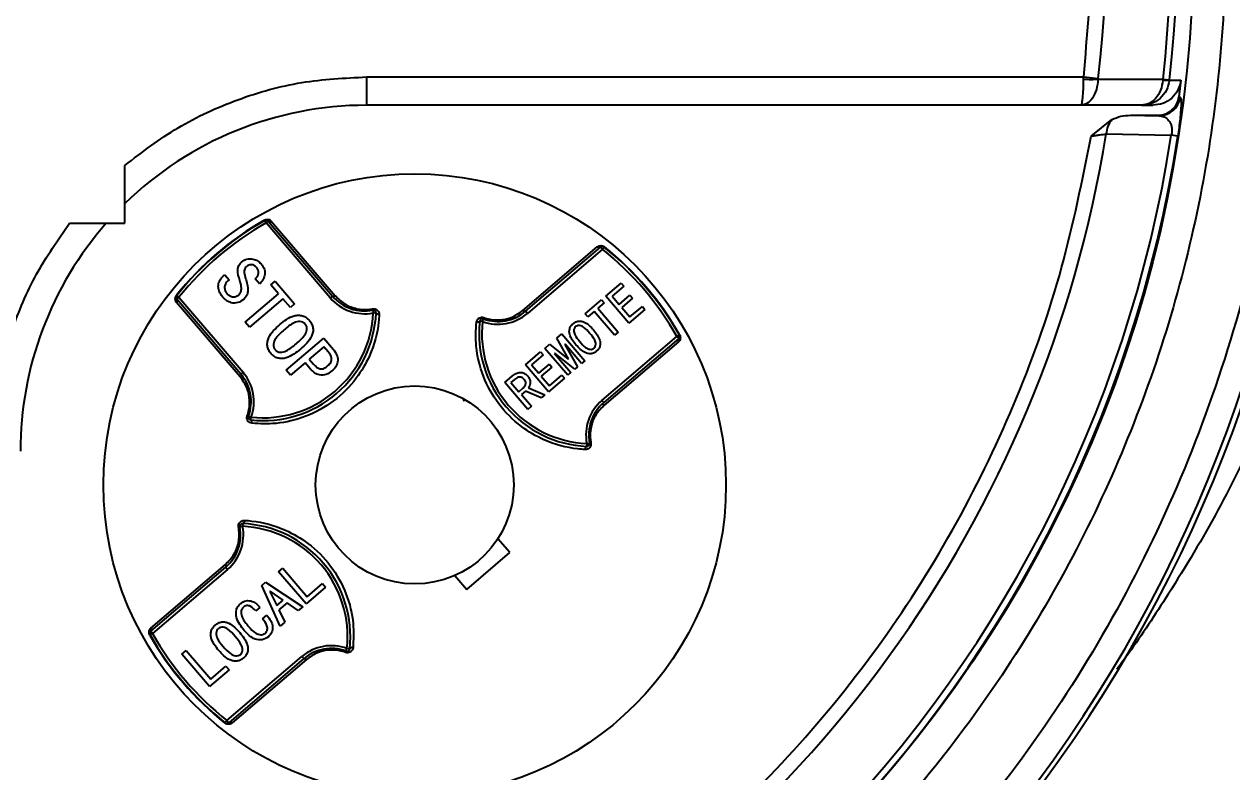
# Model space of a CAD drawing. Header units: millimetres. Extents: x 7861 to 11104, y 3791 to 6084.
# Drawn here: x 8820.8 to 8906.1, y 5609.4 to 5662.3 of the extents above; entities that cross this region are included whole.
import ezdxf

# ---------------------------------------------------------------- set-up
doc = ezdxf.new("R2010")
doc.units = ezdxf.units.MM
doc.layers.add('AM_5', color=3, linetype='Continuous', lineweight=25)
doc.styles.add('SLDTEXTSTYLE1', font='txt.shx', dxfattribs={"width": 0.7, "bigfont": 'gbcbig.shx'})
doc.dimstyles.new('SLDDIMSTYLE12$0', dxfattribs={"dimtxt": 12, "dimasz": 10, "dimexe": 0, "dimexo": 0.0625, "dimgap": 0.875, "dimtad": 1, "dimdec": 1, "dimlfac": 1.8, "dimrnd": 1e-09, "dimzin": 12, "dimdsep": 46, "dimtxsty": 'SLDTEXTSTYLE1', "dimcen": 0.09, "dimdle": 8.16, "dimclrd": 3, "dimclre": 3, "dimadec": 0, "dimazin": 3, "dimtfac": 1, "dimtdec": 1, "dimtofl": 0, "dimtmove": 0, "dimatfit": 3, "dimfxl": 0, "dimfrac": 2, "dimtolj": 1, "dimlwd": 5, "dimlwe": 5, "dimarcsym": 0})

# ---------------------------------------------------------------- blocks, each defined once
blk = doc.blocks.new('*D83')
at = {"layer": 'AM_5', "color": 3, "lineweight": 5, "transparency": 16777216}
blk.add_line((8920.229, 5884.011), (8525.829, 5884.011), dxfattribs=at)
at = {"layer": 'AM_5', "color": 3, "linetype": 'Continuous', "lineweight": 5, "transparency": 16777216}
for p, q in [((8525.829, 5874.011), (8525.829, 5560.226)), ((8931.904, 5550.226), (8525.829, 5550.226))]:
    blk.add_line(p, q, dxfattribs=at)
at = {"layer": 'AM_5', "color": 3, "transparency": 16777216}
for points in [[(8524.162, 5874.011), (8527.496, 5874.011), (8525.829, 5884.011)], [(8524.162, 5560.226), (8527.496, 5560.226), (8525.829, 5550.226)]]:
    blk.add_solid(points, dxfattribs=at)
at = {"layer": 'Defpoints', "color": 0, "transparency": 16777216}
for p in [(8920.291, 5884.011), (8525.829, 5550.226), (8931.967, 5550.226)]:
    blk.add_point(p, dxfattribs=at)
at = {"layer": 'AM_5', "color": 0, "transparency": 16777216, "insert": (8511.24, 5717.119), "char_height": 12, "attachment_point": 5, "rotation": 90, "style": 'SLDTEXTSTYLE1'}
blk.add_mtext('\\A1;{\\H2.28571x;335}', dxfattribs=at)

msp = doc.modelspace()

# ---------------------------------------------------------------- linework, layer by layer
at = {"color": 7, "linetype": 'Continuous', "lineweight": 25}
for p, q in [((8844.973, 5658.576), (8895.664, 5658.576)), ((8844.973, 5658.576), (8844.973, 5656.576)), ((8895.661, 5658.416), (8895.664, 5658.576)), ((8895.664, 5658.576), (8896.689, 5658.456)), ((8896.686, 5658.416), (8896.689, 5658.456)), ((8896.686, 5658.416), (8901.272, 5658.424)), ((8901.272, 5658.424), (8901.266, 5658.355)), ((8901.272, 5658.424), (8901.734, 5658.372)), ((8901.732, 5658.355), (8901.734, 5658.372)), ((8901.732, 5658.355), (8902.537, 5658.357)), ((8902.537, 5658.357), (8902.399, 5657.181)), ((8902.399, 5657.181), (8902.494, 5657.148)), ((8895.463, 5656.576), (8844.973, 5656.576)), ((8899.758, 5656.576), (8895.463, 5656.576)), ((8899.758, 5656.576), (8900.546, 5656.576)), ((8896.184, 5654.392), (8897.658, 5655.566)), ((8898.966, 5655.866), (8901.007, 5655.832)), ((8898.966, 5655.866), (8900.91, 5655.866)), ((8897.255, 5654.543), (8901.855, 5654.46)), ((8902.315, 5654.389), (8901.855, 5654.46)), ((8827.891, 5648.239), (8827.891, 5652.325)), ((8837.778, 5648.433), (8837.766, 5648.454)), ((8837.877, 5648.259), (8837.778, 5648.433)), ((8823.99, 5648.239), (8827.891, 5648.239)), ((8837.877, 5648.259), (8838.029, 5648.389)), ((8842.407, 5642.955), (8837.877, 5648.259)), ((8838.029, 5648.389), (8842.559, 5643.085)), ((8838.263, 5648.367), (8842.757, 5643.105)), ((8856.022, 5642.061), (8861.284, 5646.555)), ((8856.214, 5642.01), (8861.519, 5646.54)), ((8861.649, 5646.388), (8856.344, 5641.858)), ((8861.519, 5646.54), (8861.649, 5646.388)), ((8861.773, 5646.545), (8861.649, 5646.388)), ((8861.789, 5646.564), (8861.773, 5646.545)), ((8834.857, 5644.503), (8834.966, 5644.596)), ((8834.966, 5644.596), (8835.272, 5644.238)), ((8835.272, 5644.238), (8835.179, 5644.158)), ((8837.412, 5643.939), (8837.106, 5644.297)), ((8838.22, 5643.875), (8838.515, 5644.128)), ((8838.751, 5643.253), (8838.22, 5643.875)), ((8838.515, 5644.128), (8839.884, 5642.525)), ((8861.894, 5643.077), (8862.972, 5643.998)), ((8863.153, 5643.787), (8862.33, 5643.084)), ((8862.972, 5643.998), (8863.153, 5643.787)), ((8831.561, 5643.123), (8831.542, 5643.139)), ((8836.044, 5637.372), (8831.551, 5642.634)), ((8831.717, 5642.999), (8831.561, 5643.123)), ((8831.717, 5642.999), (8831.565, 5642.869)), ((8836.096, 5637.564), (8831.565, 5642.869)), ((8831.717, 5642.999), (8836.248, 5637.694)), ((8836.386, 5641.232), (8838.751, 5643.253)), ((8839.057, 5642.895), (8836.691, 5640.874)), ((8839.589, 5642.272), (8839.057, 5642.895)), ((8839.884, 5642.525), (8839.589, 5642.272)), ((8842.559, 5643.085), (8842.407, 5642.955)), ((8860.437, 5641.833), (8861.583, 5642.811)), ((8861.763, 5642.6), (8861.318, 5642.22)), ((8861.583, 5642.811), (8861.763, 5642.6)), ((8863.517, 5641.176), (8861.894, 5643.077)), ((8862.33, 5643.084), (8862.833, 5642.495)), ((8862.833, 5642.495), (8863.589, 5643.141)), ((8863.769, 5642.93), (8863.014, 5642.284)), ((8863.589, 5643.141), (8863.769, 5642.93)), ((8845.414, 5642.089), (8845.453, 5641.892)), ((8845.652, 5641.882), (8845.453, 5641.892)), ((8856.344, 5641.858), (8856.214, 5642.01)), ((8860.618, 5641.622), (8860.437, 5641.833)), ((8861.063, 5642.002), (8860.618, 5641.622)), ((8862.506, 5640.312), (8861.063, 5642.002)), ((8861.318, 5642.22), (8862.761, 5640.531)), ((8863.014, 5642.284), (8863.593, 5641.606)), ((8864.651, 5642.145), (8863.517, 5641.176)), ((8863.593, 5641.606), (8864.471, 5642.356)), ((8864.471, 5642.356), (8864.651, 5642.145)), ((8836.691, 5640.874), (8836.386, 5641.232)), ((8853.17, 5641.285), (8852.971, 5641.306)), ((8853.17, 5641.285), (8853.239, 5641.473)), ((8839.283, 5637.839), (8841.945, 5640.112)), ((8841.945, 5640.112), (8842.636, 5639.303)), ((8858.425, 5640.115), (8858.77, 5640.409)), ((8859.254, 5638.65), (8858.425, 5640.115)), ((8858.77, 5640.409), (8860.394, 5638.508)), ((8861.605, 5635.699), (8866.909, 5640.229)), ((8867.039, 5640.077), (8861.735, 5635.547)), ((8862.761, 5640.531), (8862.506, 5640.312)), ((8867.083, 5640.328), (8866.909, 5640.229)), ((8867.039, 5640.077), (8866.909, 5640.229)), ((8867.104, 5640.34), (8867.083, 5640.328)), ((8841.955, 5639.502), (8840.928, 5638.624)), ((8842.261, 5639.144), (8841.955, 5639.502)), ((8856.202, 5638.216), (8857.28, 5639.137)), ((8857.28, 5639.137), (8857.461, 5638.926)), ((8857.569, 5639.384), (8857.914, 5639.678)), ((8859.193, 5637.483), (8857.569, 5639.384)), ((8857.914, 5639.678), (8859.231, 5638.631)), ((8858.279, 5639.048), (8858.257, 5639.029)), ((8859.704, 5637.92), (8858.279, 5639.048)), ((8859.013, 5639.675), (8858.991, 5639.656)), ((8858.991, 5639.656), (8859.882, 5638.071)), ((8860.171, 5638.318), (8859.013, 5639.675)), ((8867.017, 5639.842), (8861.755, 5635.349)), ((8840.632, 5638.372), (8839.589, 5637.481)), ((8841.017, 5637.92), (8840.632, 5638.372)), ((8840.928, 5638.624), (8841.233, 5638.266)), ((8857.825, 5636.315), (8856.202, 5638.216)), ((8857.461, 5638.926), (8856.638, 5638.223)), ((8856.638, 5638.223), (8857.141, 5637.634)), ((8857.141, 5637.634), (8857.897, 5638.28)), ((8857.897, 5638.28), (8858.078, 5638.068)), ((8858.257, 5639.029), (8859.415, 5637.673)), ((8859.231, 5638.631), (8859.254, 5638.65)), ((8860.394, 5638.508), (8860.171, 5638.318)), ((8836.248, 5637.694), (8836.096, 5637.564)), ((8839.589, 5637.481), (8839.283, 5637.839)), ((8854.746, 5636.972), (8855.301, 5637.447)), ((8858.078, 5638.068), (8857.322, 5637.423)), ((8857.322, 5637.423), (8857.901, 5636.745)), ((8857.901, 5636.745), (8858.779, 5637.495)), ((8858.779, 5637.495), (8858.959, 5637.283)), ((8859.415, 5637.673), (8859.193, 5637.483)), ((8859.882, 5638.071), (8859.704, 5637.92)), ((8856.369, 5635.071), (8854.746, 5636.972)), ((8855.426, 5637.188), (8855.182, 5636.979)), ((8855.182, 5636.979), (8855.742, 5636.323)), ((8855.742, 5636.323), (8856.053, 5636.589)), ((8856.427, 5636.601), (8857.581, 5636.106)), ((8858.959, 5637.283), (8857.825, 5636.315)), ((8851.99, 5635.724), (8851.783, 5635.684)), ((8856.211, 5636.359), (8855.922, 5636.112)), ((8855.922, 5636.112), (8856.625, 5635.289)), ((8857.314, 5635.878), (8856.211, 5636.359)), ((8857.581, 5636.106), (8857.314, 5635.878)), ((8861.735, 5635.547), (8861.605, 5635.699)), ((8856.625, 5635.289), (8856.369, 5635.071)), ((8836.633, 5634.589), (8836.821, 5634.52)), ((8836.799, 5634.321), (8836.821, 5634.52)), ((8860.542, 5632.653), (8860.532, 5632.453)), ((8860.542, 5632.653), (8860.739, 5632.691)), ((8836.017, 5626.764), (8836.213, 5626.803)), ((8836.223, 5627.002), (8836.213, 5626.803)), ((8855.094, 5624.944), (8854.255, 5625.926)), ((8852.053, 5622.346), (8855.094, 5624.944)), ((8829.717, 5619.379), (8835.021, 5623.909)), ((8829.739, 5619.613), (8835, 5624.107)), ((8835.151, 5623.757), (8829.846, 5619.227)), ((8835.021, 5623.909), (8835.151, 5623.757)), ((8838.749, 5623.592), (8839.056, 5623.854)), ((8839.056, 5623.854), (8840.787, 5621.826)), ((8837.565, 5622.627), (8837.832, 5622.855)), ((8837.832, 5622.855), (8840.47, 5621.117)), ((8840.697, 5621.311), (8838.749, 5623.592)), ((8851.214, 5623.328), (8852.053, 5622.346)), ((8838.87, 5619.75), (8837.565, 5622.627)), ((8838.168, 5622.219), (8838.141, 5622.196)), ((8838.141, 5622.196), (8838.623, 5621.2)), ((8839.076, 5621.588), (8838.168, 5622.219)), ((8842.085, 5622.496), (8840.697, 5621.311)), ((8840.787, 5621.826), (8841.868, 5622.749)), ((8841.868, 5622.749), (8842.085, 5622.496)), ((8838.623, 5621.2), (8839.076, 5621.588)), ((8839.36, 5621.391), (8838.773, 5620.89)), ((8840.15, 5620.843), (8839.36, 5621.391)), ((8840.47, 5621.117), (8840.15, 5620.843)), ((8837.443, 5621.069), (8837.149, 5620.818)), ((8837.628, 5620.258), (8837.935, 5620.52)), ((8838.773, 5620.89), (8839.19, 5620.023)), ((8839.19, 5620.023), (8838.87, 5619.75)), ((8829.672, 5619.128), (8829.651, 5619.116)), ((8829.846, 5619.227), (8829.672, 5619.128)), ((8829.846, 5619.227), (8829.717, 5619.379)), ((8831.918, 5617.758), (8832.225, 5618.02)), ((8833.867, 5615.477), (8831.918, 5617.758)), ((8832.225, 5618.02), (8833.957, 5615.993)), ((8843.517, 5617.983), (8843.586, 5618.171)), ((8843.785, 5618.149), (8843.586, 5618.171)), ((8833.957, 5615.993), (8835.038, 5616.915)), ((8835.038, 5616.915), (8835.254, 5616.662)), ((8835.107, 5613.067), (8840.411, 5617.598)), ((8840.541, 5617.446), (8835.237, 5612.915)), ((8840.734, 5617.394), (8835.472, 5612.901)), ((8840.411, 5617.598), (8840.541, 5617.446)), ((8835.254, 5616.662), (8833.867, 5615.477)), ((8834.982, 5612.911), (8834.967, 5612.892)), ((8835.107, 5613.067), (8834.982, 5612.911)), ((8835.107, 5613.067), (8835.237, 5612.915))]:
    msp.add_line(p, q, dxfattribs=at)
at = {"color": 7, "linetype": 'Continuous', "lineweight": 25, "flags": 128}
for points in [[(8900.91, 5655.866), (8900.964, 5655.847), (8901.007, 5655.832)], [(8842.757, 5643.105), (8842.728, 5643.088), (8842.699, 5643.074), (8842.67, 5643.064), (8842.642, 5643.059), (8842.616, 5643.059), (8842.594, 5643.063), (8842.574, 5643.072), (8842.559, 5643.085)], [(8845.873, 5641.774), (8845.83, 5641.776), (8845.789, 5641.782), (8845.75, 5641.792), (8845.716, 5641.806), (8845.689, 5641.822), (8845.668, 5641.841), (8845.656, 5641.862), (8845.652, 5641.882)], [(8856.214, 5642.01), (8856.197, 5642), (8856.177, 5641.994), (8856.154, 5641.993), (8856.129, 5641.998), (8856.102, 5642.007), (8856.075, 5642.021), (8856.048, 5642.039), (8856.022, 5642.061)], [(8852.971, 5641.306), (8852.965, 5641.286), (8852.949, 5641.268), (8852.926, 5641.253), (8852.896, 5641.241), (8852.86, 5641.232), (8852.821, 5641.229), (8852.779, 5641.229), (8852.737, 5641.234)], [(8836.096, 5637.564), (8836.106, 5637.547), (8836.112, 5637.527), (8836.113, 5637.504), (8836.108, 5637.479), (8836.099, 5637.452), (8836.085, 5637.425), (8836.066, 5637.398), (8836.044, 5637.372)], [(8861.755, 5635.349), (8861.738, 5635.378), (8861.724, 5635.407), (8861.714, 5635.436), (8861.709, 5635.464), (8861.709, 5635.489), (8861.713, 5635.512), (8861.722, 5635.531), (8861.735, 5635.547)], [(8836.872, 5634.087), (8836.877, 5634.129), (8836.877, 5634.171), (8836.873, 5634.21), (8836.865, 5634.246), (8836.853, 5634.276), (8836.837, 5634.299), (8836.819, 5634.315), (8836.799, 5634.321)], [(8860.532, 5632.453), (8860.512, 5632.45), (8860.491, 5632.438), (8860.472, 5632.417), (8860.456, 5632.389), (8860.442, 5632.355), (8860.432, 5632.317), (8860.426, 5632.275), (8860.424, 5632.233)], [(8836.331, 5627.223), (8836.33, 5627.18), (8836.324, 5627.139), (8836.314, 5627.1), (8836.3, 5627.066), (8836.283, 5627.039), (8836.264, 5627.018), (8836.244, 5627.006), (8836.223, 5627.002)], [(8835, 5624.107), (8835.018, 5624.078), (8835.032, 5624.049), (8835.042, 5624.02), (8835.047, 5623.992), (8835.047, 5623.966), (8835.043, 5623.944), (8835.034, 5623.924), (8835.021, 5623.909)], [(8844.019, 5618.222), (8843.977, 5618.227), (8843.935, 5618.227), (8843.896, 5618.223), (8843.86, 5618.215), (8843.83, 5618.203), (8843.807, 5618.187), (8843.791, 5618.169), (8843.785, 5618.149)], [(8840.541, 5617.446), (8840.558, 5617.456), (8840.579, 5617.462), (8840.602, 5617.463), (8840.627, 5617.458), (8840.654, 5617.449), (8840.681, 5617.435), (8840.708, 5617.416), (8840.734, 5617.394)]]:
    msp.add_lwpolyline(points, dxfattribs=at)
at = {"color": 7, "linetype": 'Continuous', "lineweight": 25}
for centre, radius in [((8811.948, 5668.366), 91.48), ((8848.378, 5629.728), 22), ((8848.378, 5629.728), 7)]:
    msp.add_circle(centre, radius, dxfattribs=at)
for centre, radius, start, end in [((8811.948, 5668.366), 90.341, 353.64897, 186.35103), ((8811.948, 5668.366), 89.875, 353.64897, 186.35103), ((8811.948, 5668.366), 85.319, 353.33017, 186.66983), ((8896.174, 5672.739), 14.333, 267.94984, 272.05016), ((8901.499, 5660.181), 1.841, 262.72931, 277.27069), ((8901.005, 5657.333), 1.5, 270.08726, 352.92929), ((8844.973, 5632.112), 24.464, 90, 134.2869), ((8899.015, 5654.44), 1.764, 140.30131, 176.6646), ((8811.948, 5668.366), 90.976, 277.53416, 351.20762), ((8811.948, 5668.366), 86.42, 297.29308, 350.7957), ((8811.948, 5668.366), 91.441, 277.53416, 351.20762), ((8811.986, 5668.188), 99.998, 280.32817, 349.67428), ((8812.402, 5668.188), 99.998, 280.32817, 349.67428), ((8848.378, 5629.728), 21.524, 119.539, 141.461), ((8848.378, 5629.728), 21.5, 119.539, 141.461), ((8837.877, 5648.259), 0.2, 40.5, 119.539), ((8844.973, 5632.112), 24.464, 138.76195, 180), ((8848.378, 5629.728), 21.3, 119.539, 141.461), ((8838.159, 5648.516), 0.182, 224.12254, 305.03626), ((8861.41, 5646.686), 0.182, 225.96374, 306.87746), ((8861.649, 5646.388), 0.2, 51.461, 130.5), ((8848.378, 5629.728), 21.3, 29.539, 51.461), ((8848.378, 5629.728), 21.5, 29.539, 51.461), ((8848.378, 5629.728), 21.524, 29.539, 51.461), ((8831.717, 5642.999), 0.2, 141.461, 220.5), ((8831.42, 5642.76), 0.182, 315.96374, 36.87746), ((8844.84, 5645.033), 3.2, 220.5, 281.03097), ((8844.84, 5645.033), 3, 220.5, 281.03097), ((8837.662, 5642.275), 8, 263.8094, 357.1906), ((8837.662, 5642.275), 7.8, 263.8094, 357.1906), ((8844.728, 5642.036), 0.689, 4.41037, 12.37572), ((8845.453, 5641.892), 0.2, 357.1906, 101.03097), ((8854.266, 5644.291), 3.2, 249.96903, 310.5), ((8854.266, 5644.291), 3, 249.96903, 310.5), ((8860.925, 5640.444), 8, 173.8094, 267.1906), ((8853.17, 5641.285), 0.2, 69.96903, 173.8094), ((8860.925, 5640.444), 7.8, 173.8094, 267.1906), ((8853.908, 5641.313), 0.689, 158.62428, 166.58963), ((8867.166, 5639.947), 0.182, 134.12254, 215.03626), ((8866.909, 5640.229), 0.2, 310.5, 29.539), ((8833.814, 5635.616), 3, 339.96903, 40.5), ((8833.814, 5635.616), 3.2, 339.96903, 40.5), ((8863.683, 5633.265), 3.2, 130.5, 191.03097), ((8863.683, 5633.265), 3, 130.5, 191.03097), ((8836.793, 5635.258), 0.689, 248.62428, 256.58963), ((8836.821, 5634.52), 0.2, 159.96903, 263.8094), ((8860.542, 5632.653), 0.2, 267.1906, 11.03097), ((8860.686, 5633.378), 0.689, 274.41037, 282.37572), ((8833.073, 5626.19), 3, 310.5, 11.03097), ((8833.073, 5626.19), 3.2, 310.5, 11.03097), ((8836.07, 5626.078), 0.689, 94.41037, 102.37572), ((8836.213, 5626.803), 0.2, 87.1906, 191.03097), ((8835.831, 5619.012), 7.8, 353.8094, 87.1906), ((8835.831, 5619.012), 8, 353.8094, 87.1906), ((8829.59, 5619.509), 0.182, 314.12254, 35.03626), ((8829.846, 5619.227), 0.2, 130.5, 209.539), ((8848.378, 5629.728), 21.524, 209.539, 231.461), ((8848.378, 5629.728), 21.5, 209.539, 231.461), ((8848.378, 5629.728), 21.3, 209.539, 231.461), ((8842.49, 5615.164), 3.2, 69.96903, 130.5), ((8842.49, 5615.164), 3, 69.96903, 130.5), ((8842.847, 5618.143), 0.689, 338.62428, 346.58963), ((8843.586, 5618.171), 0.2, 249.96903, 353.8094), ((8835.107, 5613.067), 0.2, 231.461, 310.5), ((8835.346, 5612.77), 0.182, 45.96374, 126.87746)]:
    msp.add_arc(centre, radius, start, end, dxfattribs=at)
for points in [[(8811.948, 5762.106), (8815.015, 5762.019), (8821.151, 5761.845), (8830.265, 5760.442), (8839.203, 5758.217), (8847.878, 5755.109), (8856.208, 5751.171), (8864.111, 5746.433), (8871.512, 5740.945), (8878.339, 5734.757), (8884.527, 5727.93), (8890.015, 5720.529), (8894.752, 5712.626), (8898.692, 5704.296), (8901.796, 5695.621), (8904.035, 5686.683), (8905.387, 5677.569), (8905.839, 5668.366), (8905.387, 5659.163), (8904.035, 5650.049), (8901.796, 5641.111), (8898.692, 5632.435), (8894.752, 5624.106), (8890.015, 5616.203), (8884.527, 5608.802), (8878.339, 5601.975), (8871.512, 5595.787), (8864.111, 5590.298), (8856.208, 5585.561), (8847.878, 5581.622), (8839.203, 5578.515), (8830.265, 5576.29), (8821.151, 5574.886), (8815.015, 5574.712), (8811.948, 5574.625)], [(8909.621, 5657.576), (8909.097, 5653.925), (8908.049, 5646.621), (8904.93, 5635.978), (8900.722, 5625.735), (8895.366, 5616.034), (8888.962, 5606.995), (8881.58, 5598.733), (8873.318, 5591.352), (8864.279, 5584.947), (8854.578, 5579.592), (8844.335, 5575.384), (8833.692, 5572.264), (8826.389, 5571.216), (8822.737, 5570.692)]]:
    msp.add_open_spline(points, degree=3, dxfattribs=at)
for points, knots in [([(8895.664, 5658.576), (8895.915, 5661.471), (8896.421, 5667.311), (8896.019, 5676.168), (8894.736, 5685.031), (8892.487, 5693.756), (8889.324, 5702.192), (8885.302, 5710.197), (8880.513, 5717.649), (8875.026, 5724.497), (8868.861, 5730.743), (8862.016, 5736.365), (8854.532, 5741.289), (8846.521, 5745.411), (8838.116, 5748.659), (8829.462, 5750.962), (8820.711, 5752.39), (8814.853, 5752.565), (8811.948, 5752.652)], [0, 0, 0, 0, 0.061282, 0.123596, 0.186618, 0.25, 0.313382, 0.376404, 0.438718, 0.5, 0.561282, 0.623596, 0.686618, 0.75, 0.813382, 0.876404, 0.938718, 1, 1, 1, 1]), ([(8827.891, 5652.325), (8829.113, 5653.257), (8831.578, 5655.137), (8835.836, 5657.077), (8840.341, 5658.344), (8843.437, 5658.499), (8844.973, 5658.576)], [0, 0, 0, 0, 0.248067, 0.5, 0.751933, 1, 1, 1, 1]), ([(8895.463, 5656.576), (8895.478, 5656.586), (8895.506, 5656.605), (8895.553, 5656.773), (8895.604, 5657.106), (8895.647, 5657.685), (8895.656, 5658.177), (8895.661, 5658.416)], [0, 0, 0, 0, 0.155396, 0.29072, 0.500419, 0.757942, 1, 1, 1, 1]), ([(8896.686, 5658.416), (8896.656, 5658.161), (8896.596, 5657.658), (8896.299, 5657.056), (8895.909, 5656.653), (8895.611, 5656.601), (8895.463, 5656.576)], [0, 0, 0, 0, 0.258117, 0.510596, 0.757084, 1, 1, 1, 1]), ([(8901.266, 5658.355), (8901.224, 5658.108), (8901.141, 5657.618), (8900.774, 5657.037), (8900.298, 5656.65), (8899.937, 5656.6), (8899.758, 5656.576)], [0, 0, 0, 0, 0.257719, 0.510264, 0.756882, 1, 1, 1, 1]), ([(8901.732, 5658.355), (8901.677, 5658.108), (8901.568, 5657.618), (8901.088, 5657.037), (8900.465, 5656.65), (8899.992, 5656.6), (8899.758, 5656.576)], [0, 0, 0, 0, 0.257719, 0.510264, 0.756882, 1, 1, 1, 1]), ([(8902.537, 5658.357), (8902.484, 5658.117), (8902.379, 5657.638), (8901.909, 5657.056), (8901.278, 5656.654), (8900.79, 5656.602), (8900.546, 5656.576)], [0, 0, 0, 0, 0.2499161, 0.4998772, 0.7499002, 1, 1, 1, 1]), ([(8900.91, 5655.866), (8901.091, 5655.885), (8901.453, 5655.923), (8901.923, 5656.219), (8902.276, 5656.648), (8902.358, 5657.003), (8902.399, 5657.181)], [0, 0, 0, 0, 0.249919, 0.499876, 0.749973, 1, 1, 1, 1]), ([(8902.494, 5657.148), (8902.513, 5657.114), (8902.551, 5657.048), (8902.552, 5656.622), (8902.522, 5656.116), (8902.476, 5655.612), (8902.409, 5655.031), (8902.346, 5654.598), (8902.315, 5654.389)], [0, 0, 0, 0, 0.25973, 0.49902, 0.62722, 0.751249, 0.879328, 1, 1, 1, 1]), ([(8897.658, 5655.566), (8897.868, 5655.655), (8898.286, 5655.832), (8898.74, 5655.855), (8898.966, 5655.866)], [0, 0, 0, 0, 0.501536, 1, 1, 1, 1]), ([(8901.007, 5655.832), (8901.059, 5655.828), (8901.148, 5655.82), (8901.245, 5655.794), (8901.295, 5655.776), (8901.411, 5655.731), (8901.608, 5655.609), (8901.795, 5655.352), (8901.875, 5655.062), (8901.892, 5654.934), (8901.894, 5654.842), (8901.894, 5654.84), (8901.894, 5654.832), (8901.895, 5654.802), (8901.894, 5654.736), (8901.885, 5654.616), (8901.866, 5654.517), (8901.855, 5654.46)], [0, 0, 0, 0, 0.121727, 0.20994, 0.237801, 0.245856, 0.499726, 0.748792, 0.797604, 0.886644, 0.886708, 0.887233, 0.888706, 0.894283, 0.915732, 0.95058, 1, 1, 1, 1]), ([(8896.184, 5654.392), (8896.296, 5654.409), (8896.512, 5654.442), (8896.889, 5654.495), (8897.114, 5654.524), (8897.255, 5654.543)], [0, 0, 0, 0, 0.290063, 0.553603, 1, 1, 1, 1]), ([(8852.376, 5593.156), (8855.123, 5594.749), (8860.673, 5597.967), (8868.304, 5603.987), (8875.332, 5610.863), (8881.548, 5618.574), (8886.839, 5626.947), (8891.077, 5635.82), (8894.31, 5644.985), (8895.563, 5651.277), (8896.184, 5654.392)], [0, 0, 0, 0, 0.122144, 0.246703, 0.372927, 0.5, 0.627073, 0.753297, 0.877856, 1, 1, 1, 1]), ([(8837.766, 5648.454), (8837.787, 5648.465), (8837.833, 5648.488), (8837.92, 5648.507), (8838.038, 5648.506), (8838.165, 5648.462), (8838.23, 5648.399), (8838.263, 5648.367)], [0, 0, 0, 0, 0.0853698, 0.1907986, 0.3564235, 0.6664713, 1, 1, 1, 1]), ([(8818.509, 5632.112), (8818.576, 5633.548), (8818.711, 5636.439), (8819.818, 5640.662), (8821.514, 5644.685), (8823.168, 5647.059), (8823.99, 5648.239)], [0, 0, 0, 0, 0.248315, 0.5, 0.751685, 1, 1, 1, 1]), ([(8861.284, 5646.555), (8861.342, 5646.594), (8861.431, 5646.652), (8861.588, 5646.653), (8861.687, 5646.625), (8861.747, 5646.595), (8861.779, 5646.571), (8861.789, 5646.564)], [0, 0, 0, 0, 0.49351, 0.746512, 0.851032, 0.956489, 1, 1, 1, 1]), ([(8836.022, 5644.179), (8835.938, 5644.433), (8835.821, 5644.786), (8835.925, 5645.263), (8836.068, 5645.415), (8836.14, 5645.491)], [0, 0, 0, 0, 0.560027, 0.780079, 1, 1, 1, 1]), ([(8836.14, 5645.491), (8836.261, 5645.574), (8836.504, 5645.74), (8836.926, 5645.729), (8837.279, 5645.596), (8837.442, 5645.434), (8837.523, 5645.353)], [0, 0, 0, 0, 0.279601, 0.558878, 0.779376, 1, 1, 1, 1]), ([(8836.492, 5645.172), (8836.428, 5645.099), (8836.299, 5644.953), (8836.338, 5644.596), (8836.415, 5644.37), (8836.462, 5644.231)], [0, 0, 0, 0, 0.278312, 0.557355, 1, 1, 1, 1]), ([(8837.212, 5645.087), (8837.158, 5645.142), (8837.05, 5645.251), (8836.837, 5645.314), (8836.638, 5645.28), (8836.541, 5645.208), (8836.492, 5645.172)], [0, 0, 0, 0, 0.280393, 0.559545, 0.779457, 1, 1, 1, 1]), ([(8837.106, 5644.297), (8837.168, 5644.354), (8837.294, 5644.469), (8837.361, 5644.705), (8837.331, 5644.926), (8837.251, 5645.033), (8837.212, 5645.087)], [0, 0, 0, 0, 0.279799, 0.559732, 0.779524, 1, 1, 1, 1]), ([(8837.523, 5645.353), (8837.615, 5645.232), (8837.797, 5644.991), (8837.805, 5644.553), (8837.656, 5644.193), (8837.493, 5644.024), (8837.412, 5643.939)], [0, 0, 0, 0, 0.280576, 0.558458, 0.779312, 1, 1, 1, 1]), ([(8834.799, 5643.026), (8834.706, 5643.152), (8834.52, 5643.404), (8834.471, 5643.852), (8834.598, 5644.24), (8834.771, 5644.415), (8834.857, 5644.503)], [0, 0, 0, 0, 0.280466, 0.559432, 0.779595, 1, 1, 1, 1]), ([(8835.179, 5644.158), (8835.112, 5644.092), (8834.979, 5643.961), (8834.924, 5643.697), (8834.968, 5643.458), (8835.052, 5643.339), (8835.095, 5643.279)], [0, 0, 0, 0, 0.280123, 0.558679, 0.779337, 1, 1, 1, 1]), ([(8835.958, 5643.182), (8836.018, 5643.262), (8836.139, 5643.422), (8836.13, 5643.789), (8836.063, 5644.031), (8836.022, 5644.179)], [0, 0, 0, 0, 0.277254, 0.55795, 1, 1, 1, 1]), ([(8836.462, 5644.231), (8836.533, 5643.962), (8836.633, 5643.587), (8836.519, 5643.091), (8836.37, 5642.931), (8836.295, 5642.851)], [0, 0, 0, 0, 0.559726, 0.780043, 1, 1, 1, 1]), ([(8831.551, 5642.634), (8831.512, 5642.692), (8831.454, 5642.781), (8831.452, 5642.938), (8831.481, 5643.037), (8831.51, 5643.097), (8831.535, 5643.129), (8831.542, 5643.139)], [0, 0, 0, 0, 0.49351, 0.746512, 0.851032, 0.956489, 1, 1, 1, 1]), ([(8836.295, 5642.851), (8836.164, 5642.758), (8835.901, 5642.573), (8835.433, 5642.576), (8835.059, 5642.754), (8834.886, 5642.936), (8834.799, 5643.026)], [0, 0, 0, 0, 0.2798432, 0.5586107, 0.7789801, 1, 1, 1, 1]), ([(8835.095, 5643.279), (8835.159, 5643.211), (8835.285, 5643.077), (8835.545, 5643.007), (8835.781, 5643.056), (8835.899, 5643.14), (8835.958, 5643.182)], [0, 0, 0, 0, 0.280691, 0.558757, 0.779281, 1, 1, 1, 1]), ([(8842.757, 5643.105), (8842.986, 5642.883), (8843.401, 5642.48), (8844.278, 5642.15), (8844.963, 5642.108), (8845.333, 5642.172), (8845.4, 5642.183)], [0, 0, 0, 0, 0.356926, 0.645588, 0.935957, 1, 1, 1, 1]), ([(8845.873, 5641.774), (8845.86, 5641.596), (8845.794, 5640.64), (8845.372, 5639.065), (8844.245, 5637.132), (8842.703, 5635.586), (8840.7, 5634.488), (8838.674, 5633.998), (8837.434, 5634.059), (8836.872, 5634.087)], [0, 0, 0, 0, 0.0439371, 0.236293, 0.3728219, 0.5357282, 0.69861, 0.8632007, 1, 1, 1, 1]), ([(8838.841, 5641.068), (8839.159, 5641.325), (8839.556, 5641.648), (8840.154, 5641.743), (8840.454, 5641.7), (8840.73, 5641.569), (8840.869, 5641.425), (8840.939, 5641.353)], [0, 0, 0, 0, 0.498982, 0.624271, 0.749515, 0.874666, 1, 1, 1, 1]), ([(8845.4, 5642.183), (8845.441, 5642.187), (8845.521, 5642.196), (8845.638, 5642.162), (8845.742, 5642.097), (8845.826, 5641.996), (8845.87, 5641.883), (8845.872, 5641.804), (8845.873, 5641.774)], [0, 0, 0, 0, 0.1540842, 0.3077863, 0.4712038, 0.6571656, 0.8674974, 1, 1, 1, 1]), ([(8853.267, 5641.564), (8853.331, 5641.542), (8853.687, 5641.422), (8854.371, 5641.355), (8855.288, 5641.545), (8855.761, 5641.877), (8856.022, 5642.061)], [0, 0, 0, 0, 0.064043, 0.354412, 0.643074, 1, 1, 1, 1]), ([(8838.215, 5639.027), (8838.155, 5639.107), (8838.034, 5639.269), (8837.95, 5639.565), (8837.96, 5639.87), (8838.154, 5640.447), (8838.536, 5640.792), (8838.841, 5641.068)], [0, 0, 0, 0, 0.1253313, 0.2504536, 0.3756879, 0.5009977, 1, 1, 1, 1]), ([(8840.643, 5641.1), (8840.59, 5641.149), (8840.484, 5641.245), (8840.196, 5641.306), (8839.702, 5641.163), (8839.377, 5640.882), (8839.16, 5640.694)], [0, 0, 0, 0, 0.12479, 0.249939, 0.498148, 1, 1, 1, 1]), ([(8839.997, 5639.714), (8840.214, 5639.898), (8840.539, 5640.173), (8840.77, 5640.628), (8840.761, 5640.921), (8840.683, 5641.041), (8840.643, 5641.1)], [0, 0, 0, 0, 0.5018858, 0.7502037, 0.8752646, 1, 1, 1, 1]), ([(8840.939, 5641.353), (8840.999, 5641.273), (8841.119, 5641.114), (8841.205, 5640.822), (8841.195, 5640.52), (8840.998, 5639.951), (8840.619, 5639.612), (8840.316, 5639.34)], [0, 0, 0, 0, 0.125297, 0.250413, 0.375603, 0.500878, 1, 1, 1, 1]), ([(8860.424, 5632.233), (8860.246, 5632.246), (8859.29, 5632.312), (8857.715, 5632.734), (8855.782, 5633.861), (8854.236, 5635.403), (8853.138, 5637.405), (8852.648, 5639.432), (8852.709, 5640.672), (8852.737, 5641.234)], [0, 0, 0, 0, 0.043937, 0.236293, 0.372822, 0.535728, 0.69861, 0.863201, 1, 1, 1, 1]), ([(8852.737, 5641.234), (8852.751, 5641.291), (8852.777, 5641.399), (8852.891, 5641.52), (8853.025, 5641.582), (8853.158, 5641.594), (8853.233, 5641.574), (8853.267, 5641.564)], [0, 0, 0, 0, 0.257956, 0.484914, 0.703585, 0.864278, 1, 1, 1, 1]), ([(8859.777, 5639.635), (8859.593, 5639.862), (8859.363, 5640.146), (8859.295, 5640.574), (8859.325, 5640.788), (8859.419, 5640.985), (8859.522, 5641.084), (8859.574, 5641.134)], [0, 0, 0, 0, 0.498982, 0.624271, 0.749515, 0.874666, 1, 1, 1, 1]), ([(8859.574, 5641.134), (8859.631, 5641.177), (8859.744, 5641.263), (8859.953, 5641.324), (8860.168, 5641.317), (8860.575, 5641.176), (8860.817, 5640.906), (8861.011, 5640.689)], [0, 0, 0, 0, 0.125297, 0.250413, 0.375603, 0.500878, 1, 1, 1, 1]), ([(8859.754, 5640.923), (8859.719, 5640.885), (8859.65, 5640.809), (8859.607, 5640.603), (8859.709, 5640.25), (8859.91, 5640.018), (8860.044, 5639.863)], [0, 0, 0, 0, 0.12479, 0.249939, 0.498148, 1, 1, 1, 1]), ([(8860.744, 5640.461), (8860.613, 5640.616), (8860.416, 5640.849), (8860.091, 5641.014), (8859.882, 5641.007), (8859.797, 5640.951), (8859.754, 5640.923)], [0, 0, 0, 0, 0.501886, 0.750204, 0.875265, 1, 1, 1, 1]), ([(8839.16, 5640.694), (8838.938, 5640.507), (8838.607, 5640.226), (8838.386, 5639.759), (8838.393, 5639.462), (8838.472, 5639.34), (8838.511, 5639.279)], [0, 0, 0, 0, 0.501768, 0.750148, 0.875248, 1, 1, 1, 1]), ([(8861.055, 5639.4), (8861.089, 5639.438), (8861.158, 5639.515), (8861.193, 5639.724), (8861.078, 5640.072), (8860.878, 5640.305), (8860.744, 5640.461)], [0, 0, 0, 0, 0.124691, 0.249737, 0.498265, 1, 1, 1, 1]), ([(8861.011, 5640.689), (8861.195, 5640.462), (8861.426, 5640.179), (8861.504, 5639.753), (8861.481, 5639.538), (8861.389, 5639.339), (8861.287, 5639.239), (8861.235, 5639.189)], [0, 0, 0, 0, 0.499133, 0.624424, 0.749622, 0.874708, 1, 1, 1, 1]), ([(8867.104, 5640.34), (8867.115, 5640.319), (8867.138, 5640.272), (8867.157, 5640.186), (8867.156, 5640.068), (8867.112, 5639.941), (8867.049, 5639.876), (8867.017, 5639.842)], [0, 0, 0, 0, 0.08537, 0.190799, 0.356423, 0.666471, 1, 1, 1, 1]), ([(8840.316, 5639.34), (8839.999, 5639.083), (8839.601, 5638.761), (8839.006, 5638.65), (8838.704, 5638.682), (8838.425, 5638.811), (8838.285, 5638.955), (8838.215, 5639.027)], [0, 0, 0, 0, 0.499139, 0.624435, 0.749618, 0.874706, 1, 1, 1, 1]), ([(8838.511, 5639.279), (8838.565, 5639.231), (8838.672, 5639.134), (8838.964, 5639.086), (8839.452, 5639.247), (8839.779, 5639.527), (8839.997, 5639.714)], [0, 0, 0, 0, 0.124698, 0.249711, 0.498195, 1, 1, 1, 1]), ([(8842.225, 5638.145), (8842.307, 5638.218), (8842.469, 5638.364), (8842.551, 5638.777), (8842.371, 5639.004), (8842.261, 5639.144)], [0, 0, 0, 0, 0.282451, 0.559256, 1, 1, 1, 1]), ([(8842.636, 5639.303), (8842.733, 5639.172), (8842.925, 5638.912), (8842.964, 5638.443), (8842.805, 5638.051), (8842.622, 5637.875), (8842.531, 5637.787)], [0, 0, 0, 0, 0.2803956, 0.5591428, 0.7792262, 1, 1, 1, 1]), ([(8861.235, 5639.189), (8861.177, 5639.146), (8861.062, 5639.059), (8860.85, 5638.999), (8860.633, 5639.007), (8860.22, 5639.144), (8859.974, 5639.417), (8859.777, 5639.635)], [0, 0, 0, 0, 0.125329, 0.250449, 0.375699, 0.501004, 1, 1, 1, 1]), ([(8860.044, 5639.863), (8860.178, 5639.705), (8860.378, 5639.469), (8860.712, 5639.31), (8860.924, 5639.315), (8861.011, 5639.372), (8861.055, 5639.4)], [0, 0, 0, 0, 0.501698, 0.750126, 0.875254, 1, 1, 1, 1]), ([(8841.233, 5638.266), (8841.307, 5638.187), (8841.453, 5638.03), (8841.748, 5637.895), (8842.026, 5637.987), (8842.159, 5638.092), (8842.225, 5638.145)], [0, 0, 0, 0, 0.281274, 0.559341, 0.778877, 1, 1, 1, 1]), ([(8836.542, 5634.617), (8836.563, 5634.681), (8836.684, 5635.037), (8836.75, 5635.721), (8836.561, 5636.638), (8836.228, 5637.111), (8836.044, 5637.372)], [0, 0, 0, 0, 0.064043, 0.354412, 0.643074, 1, 1, 1, 1]), ([(8842.531, 5637.787), (8842.4, 5637.692), (8842.138, 5637.502), (8841.666, 5637.475), (8841.281, 5637.646), (8841.105, 5637.829), (8841.017, 5637.92)], [0, 0, 0, 0, 0.280176, 0.558961, 0.779148, 1, 1, 1, 1]), ([(8855.301, 5637.447), (8855.393, 5637.515), (8855.575, 5637.65), (8855.9, 5637.72), (8856.182, 5637.61), (8856.305, 5637.48), (8856.367, 5637.415)], [0, 0, 0, 0, 0.280748, 0.559845, 0.779251, 1, 1, 1, 1]), ([(8856.111, 5637.196), (8856.058, 5637.248), (8855.953, 5637.351), (8855.672, 5637.378), (8855.519, 5637.26), (8855.426, 5637.188)], [0, 0, 0, 0, 0.280741, 0.559569, 1, 1, 1, 1]), ([(8856.367, 5637.415), (8856.418, 5637.349), (8856.519, 5637.217), (8856.563, 5636.983), (8856.528, 5636.77), (8856.461, 5636.657), (8856.427, 5636.601)], [0, 0, 0, 0, 0.28037, 0.559216, 0.779715, 1, 1, 1, 1]), ([(8856.053, 5636.589), (8856.098, 5636.636), (8856.188, 5636.729), (8856.249, 5636.909), (8856.205, 5637.076), (8856.143, 5637.156), (8856.111, 5637.196)], [0, 0, 0, 0, 0.280414, 0.55968, 0.779182, 1, 1, 1, 1]), ([(8861.755, 5635.349), (8861.533, 5635.119), (8861.13, 5634.705), (8860.8, 5633.828), (8860.758, 5633.143), (8860.822, 5632.772), (8860.833, 5632.705)], [0, 0, 0, 0, 0.3569261, 0.6455881, 0.9359573, 1, 1, 1, 1]), ([(8836.872, 5634.087), (8836.814, 5634.101), (8836.706, 5634.127), (8836.586, 5634.241), (8836.524, 5634.375), (8836.511, 5634.508), (8836.532, 5634.583), (8836.542, 5634.617)], [0, 0, 0, 0, 0.257956, 0.484914, 0.703585, 0.864278, 1, 1, 1, 1]), ([(8908.195, 5634.011), (8907.212, 5631.974), (8905.229, 5627.868), (8901.993, 5622.491), (8899.512, 5618.727), (8898.279, 5617.062), (8898.001, 5616.687)], [0, 0, 0, 0, 0.3351097, 0.675181, 0.9269218, 1, 1, 1, 1]), ([(8860.833, 5632.705), (8860.837, 5632.665), (8860.846, 5632.584), (8860.812, 5632.468), (8860.747, 5632.364), (8860.646, 5632.28), (8860.533, 5632.235), (8860.454, 5632.234), (8860.424, 5632.233)], [0, 0, 0, 0, 0.154084, 0.307786, 0.471204, 0.657166, 0.867497, 1, 1, 1, 1]), ([(8835.923, 5626.75), (8835.918, 5626.791), (8835.91, 5626.871), (8835.944, 5626.988), (8836.009, 5627.092), (8836.109, 5627.176), (8836.223, 5627.22), (8836.301, 5627.222), (8836.331, 5627.223)], [0, 0, 0, 0, 0.154084, 0.307786, 0.471204, 0.657166, 0.867497, 1, 1, 1, 1]), ([(8836.331, 5627.223), (8836.509, 5627.21), (8837.466, 5627.144), (8839.041, 5626.722), (8840.974, 5625.595), (8842.52, 5624.053), (8843.618, 5622.05), (8844.108, 5620.024), (8844.047, 5618.784), (8844.019, 5618.222)], [0, 0, 0, 0, 0.043937, 0.236293, 0.372822, 0.535728, 0.69861, 0.863201, 1, 1, 1, 1]), ([(8835, 5624.107), (8835.223, 5624.336), (8835.626, 5624.751), (8835.956, 5625.628), (8835.997, 5626.313), (8835.934, 5626.683), (8835.923, 5626.75)], [0, 0, 0, 0, 0.356926, 0.645588, 0.935957, 1, 1, 1, 1]), ([(8836.33, 5619.427), (8836.103, 5619.717), (8835.762, 5620.151), (8835.729, 5620.807), (8835.865, 5621.148), (8835.994, 5621.276), (8836.058, 5621.34)], [0, 0, 0, 0, 0.499696, 0.74909, 0.87448, 1, 1, 1, 1]), ([(8836.058, 5621.34), (8836.185, 5621.421), (8836.441, 5621.583), (8836.879, 5621.531), (8837.21, 5621.333), (8837.365, 5621.157), (8837.443, 5621.069)], [0, 0, 0, 0, 0.2788412, 0.5580379, 0.7787144, 1, 1, 1, 1]), ([(8837.149, 5620.818), (8837.03, 5620.947), (8836.88, 5621.108), (8836.635, 5621.197), (8836.504, 5621.203), (8836.378, 5621.164), (8836.309, 5621.112), (8836.274, 5621.086)], [0, 0, 0, 0, 0.498979, 0.624378, 0.749538, 0.874643, 1, 1, 1, 1]), ([(8836.274, 5621.086), (8836.23, 5621.038), (8836.14, 5620.943), (8836.084, 5620.68), (8836.211, 5620.229), (8836.461, 5619.928), (8836.628, 5619.727)], [0, 0, 0, 0, 0.124838, 0.249769, 0.498841, 1, 1, 1, 1]), ([(8837.822, 5619.247), (8837.855, 5619.282), (8837.922, 5619.353), (8837.963, 5619.494), (8837.976, 5619.637), (8837.907, 5619.92), (8837.752, 5620.108), (8837.628, 5620.258)], [0, 0, 0, 0, 0.12486, 0.249907, 0.375198, 0.50038, 1, 1, 1, 1]), ([(8837.935, 5620.52), (8838.032, 5620.392), (8838.225, 5620.137), (8838.372, 5619.701), (8838.296, 5619.276), (8838.124, 5619.088), (8838.039, 5618.994)], [0, 0, 0, 0, 0.281285, 0.560616, 0.780468, 1, 1, 1, 1]), ([(8829.651, 5619.116), (8829.641, 5619.137), (8829.618, 5619.183), (8829.598, 5619.27), (8829.599, 5619.388), (8829.644, 5619.515), (8829.706, 5619.58), (8829.739, 5619.613)], [0, 0, 0, 0, 0.08537, 0.190799, 0.356423, 0.666471, 1, 1, 1, 1]), ([(8834.528, 5618.026), (8834.307, 5618.298), (8834.031, 5618.639), (8833.949, 5619.152), (8833.986, 5619.409), (8834.099, 5619.645), (8834.222, 5619.765), (8834.284, 5619.824)], [0, 0, 0, 0, 0.498982, 0.624271, 0.749515, 0.874666, 1, 1, 1, 1]), ([(8834.284, 5619.824), (8834.352, 5619.876), (8834.489, 5619.979), (8834.739, 5620.052), (8834.997, 5620.043), (8835.485, 5619.875), (8835.776, 5619.55), (8836.009, 5619.29)], [0, 0, 0, 0, 0.125297, 0.250413, 0.375603, 0.500878, 1, 1, 1, 1]), ([(8834.5, 5619.571), (8834.459, 5619.525), (8834.376, 5619.434), (8834.324, 5619.188), (8834.446, 5618.764), (8834.687, 5618.485), (8834.848, 5618.299)], [0, 0, 0, 0, 0.1247898, 0.2499391, 0.4981483, 1, 1, 1, 1]), ([(8835.688, 5619.017), (8835.531, 5619.203), (8835.295, 5619.482), (8834.905, 5619.68), (8834.654, 5619.672), (8834.551, 5619.605), (8834.5, 5619.571)], [0, 0, 0, 0, 0.501886, 0.750204, 0.875265, 1, 1, 1, 1]), ([(8838.039, 5618.994), (8837.896, 5618.907), (8837.611, 5618.732), (8836.912, 5618.813), (8836.563, 5619.181), (8836.33, 5619.427)], [0, 0, 0, 0, 0.249589, 0.500012, 1, 1, 1, 1]), ([(8836.628, 5619.727), (8836.787, 5619.545), (8837.025, 5619.271), (8837.429, 5619.117), (8837.674, 5619.144), (8837.773, 5619.213), (8837.822, 5619.247)], [0, 0, 0, 0, 0.5010148, 0.7498451, 0.8749605, 1, 1, 1, 1]), ([(8836.061, 5617.743), (8836.102, 5617.789), (8836.185, 5617.882), (8836.227, 5618.132), (8836.089, 5618.55), (8835.849, 5618.83), (8835.688, 5619.017)], [0, 0, 0, 0, 0.124691, 0.249737, 0.498265, 1, 1, 1, 1]), ([(8836.009, 5619.29), (8836.23, 5619.018), (8836.506, 5618.678), (8836.6, 5618.167), (8836.573, 5617.909), (8836.463, 5617.67), (8836.339, 5617.55), (8836.278, 5617.49)], [0, 0, 0, 0, 0.499133, 0.624424, 0.749622, 0.874708, 1, 1, 1, 1]), ([(8836.278, 5617.49), (8836.208, 5617.438), (8836.07, 5617.335), (8835.816, 5617.262), (8835.555, 5617.272), (8835.06, 5617.436), (8834.764, 5617.764), (8834.528, 5618.026)], [0, 0, 0, 0, 0.125329, 0.250449, 0.375699, 0.501004, 1, 1, 1, 1]), ([(8834.848, 5618.299), (8835.009, 5618.11), (8835.249, 5617.826), (8835.65, 5617.636), (8835.904, 5617.642), (8836.009, 5617.71), (8836.061, 5617.743)], [0, 0, 0, 0, 0.501698, 0.750126, 0.875254, 1, 1, 1, 1]), ([(8843.489, 5617.892), (8843.424, 5617.913), (8843.068, 5618.034), (8842.385, 5618.1), (8841.468, 5617.911), (8840.995, 5617.578), (8840.734, 5617.394)], [0, 0, 0, 0, 0.064043, 0.354412, 0.643074, 1, 1, 1, 1]), ([(8844.019, 5618.222), (8844.005, 5618.164), (8843.979, 5618.056), (8843.865, 5617.936), (8843.731, 5617.874), (8843.598, 5617.861), (8843.523, 5617.882), (8843.489, 5617.892)], [0, 0, 0, 0, 0.257956, 0.484914, 0.703585, 0.864278, 1, 1, 1, 1]), ([(8835.472, 5612.901), (8835.414, 5612.862), (8835.325, 5612.804), (8835.168, 5612.802), (8835.068, 5612.831), (8835.009, 5612.86), (8834.977, 5612.885), (8834.967, 5612.892)], [0, 0, 0, 0, 0.4935098, 0.7465115, 0.851032, 0.9564885, 1, 1, 1, 1])]:
    msp.add_open_spline(points, degree=3, knots=knots, dxfattribs=at)

# ---------------------------------------------------------------- dimensions: what is measured, and where the dimension line sits
at = {"layer": 'AM_5'}
dim = msp.add_linear_dim(base=(8525.829, 5550.226), p1=(8920.291, 5884.011), p2=(8931.967, 5550.226), angle=90, text='{\\H2.28571x;335}', dimstyle='SLDDIMSTYLE12$0', override={"dimlfac": 1}, dxfattribs=at)
dim.commit()
dim.dimension.update_dxf_attribs({"geometry": '*D83', "text_midpoint": (8511.24, 5717.119)})

doc.saveas('drawing.dxf')
